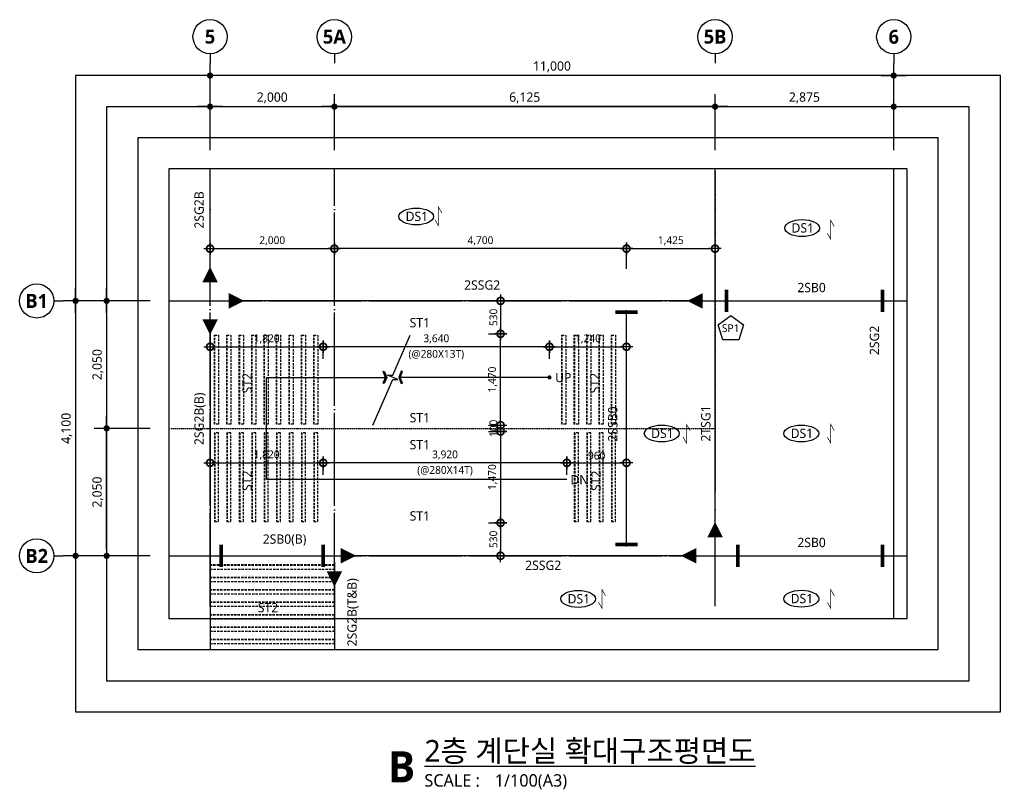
# Model space of a CAD drawing. Header units: millimetres. Extents: x 2325 to 82316, y 1250 to 28650.
# Drawn here: x 20047 to 35827, y 15636 to 28017 of the extents above; entities that cross this region are included whole.
import ezdxf
from ezdxf.enums import TextEntityAlignment as Align

# ---------------------------------------------------------------- set-up
doc = ezdxf.new("R2010")
doc.units = ezdxf.units.MM
doc.header["$LTSCALE"] = 50
doc.header["$PDMODE"] = 3
for name, pattern in [('CEN-GAUN', [32.2, 30, -1, 0.2, -1]), ('DOT-GAUN', [1.25, 0, -1.25]), ('HIDDEN', [0.375, 0.25, -0.125])]:
    doc.linetypes.add(name, pattern=pattern)
doc.layers.get('Defpoints').update_dxf_attribs({"color": 152})
doc.layers.add('02Waste', color=171, linetype='Continuous', plot=False)
doc.layers.add('CEN-ETC', color=1, linetype='DOT-GAUN', plot=False)
for name, color, linetype in [('CEN', 1, 'CEN-GAUN'), ('DIM', 7, 'Continuous'), ('DIM-INT', 7, 'Continuous'), ('DIM1', 7, 'Continuous'), ('S-COL', 2, 'Continuous'), ('S-STG', 4, 'Continuous'), ('S-SYM', 6, 'Continuous'), ('SYM', 6, 'Continuous'), ('SYM-BUB', 3, 'Continuous'), ('TAG', 6, 'Continuous'), ('TEXT', 3, 'Continuous'), ('Z-STL-BEAM', 6, 'Continuous')]:
    doc.layers.add(name, color=color, linetype=linetype)
doc.styles.add('ROMANS', font='malgun.ttf')
doc.styles.add('맑은고딕', font='malgun.ttf')
doc.styles.add('스타일1', font='malgun.ttf')
doc.styles.add('스타일2', font='malgunbd.ttf')
doc.styles.add('휘츠', font='malgun.ttf')
doc.dimstyles.new('CJA-S-50', dxfattribs={"dimscale": 50, "dimtxt": 2.5, "dimasz": 1, "dimexe": 2, "dimexo": 3, "dimgap": 1, "dimtad": 1, "dimdec": 0, "dimzin": 1, "dimdsep": 46, "dimlunit": 6, "dimtxsty": '스타일1', "dimblk": 'GAUN-DOT', "dimcen": -2, "dimdle": 2, "dimclrd": 256, "dimclre": 256, "dimclrt": 3, "dimadec": 0, "dimazin": 0, "dimtfac": 1, "dimtdec": 0, "dimtix": 1, "dimtmove": 2, "dimatfit": 3, "dimldrblk": 'DOTSMALL', "dimfxl": 1, "dimtolj": 1, "dimtzin": 1, "dimarcsym": 0})
doc.dimstyles.new('GAUN-100', dxfattribs={"dimscale": 100, "dimtxt": 1.5, "dimasz": 1, "dimexe": 2, "dimexo": 3, "dimgap": 0.5, "dimtad": 1, "dimdec": 0, "dimzin": 1, "dimdsep": 46, "dimlunit": 6, "dimtxsty": '맑은고딕', "dimblk": 'CJDOT', "dimcen": 0.09, "dimdle": 1, "dimclrd": 256, "dimclre": 256, "dimclrt": 3, "dimadec": 0, "dimazin": 0, "dimtfac": 1, "dimtdec": 0, "dimtix": 1, "dimtmove": 2, "dimatfit": 3, "dimldrblk": 'CJDOT', "dimfxl": 1, "dimtolj": 1, "dimtzin": 1, "dimarcsym": 0})
doc.dimstyles.new('STL-MOM-100', dxfattribs={"dimscale": 100, "dimtxt": 3, "dimasz": 1, "dimexe": 1.25, "dimexo": 0.625, "dimgap": 1.5, "dimtad": 1, "dimtxsty": 'ROMANS', "dimblk": 'DOT_MOM', "dimcen": 0, "dimse1": 1, "dimse2": 1, "dimclrt": 2, "dimadec": 0, "dimazin": 0, "dimtfac": 1, "dimtmove": 2, "dimatfit": 3, "dimfxl": 1.25, "dimarcsym": 0})

# ---------------------------------------------------------------- blocks, each defined once
blk = doc.blocks.new('dwgtitle')
at = {"layer": 'SYM', "color": 3, "style": '스타일1'}
blk.add_text('SCALE :', height=4, dxfattribs=at).set_placement((12.25, -1.4))
for tag, p, height in [('%%UTITLE', (12.25, 6.59), 7), ('1/100', (34.89, -1.4), 4)]:
    blk.add_attdef(tag, p, '', height=height, dxfattribs=at)
at = {"layer": 'SYM', "color": 6, "style": '스타일2'}
blk.add_attdef('A', text='', height=10, dxfattribs=at).set_placement((4.89, 5), align=Align.MIDDLE)
blk = doc.blocks.new('NEW_BUB')
at = {"layer": 'SYM-BUB', "color": 6}
blk.add_line((0, 3), (0, 0), dxfattribs=at)
blk.add_circle((0, 8.5), 5.5, dxfattribs=at)
at = {"layer": 'SYM-BUB', "color": 3, "style": '스타일2'}
blk.add_attdef('X', text='', height=4.5, dxfattribs=at).set_placement((0, 8.5), align=Align.MIDDLE)
blk = doc.blocks.new('CJDOT')
blk.add_line((-2, 0), (2, 0))
at = {"const_width": 0.5}
blk.add_lwpolyline([(-0.25, 0, 1), (0.25, 0, 1)], format="xyb", close=True, dxfattribs=at)
blk = doc.blocks.new('*D96')
at = {"layer": 'Defpoints', "color": 0, "transparency": 16777216}
for p in [(23111, 27117), (23111, 25617), (34111, 25617)]:
    blk.add_point(p, dxfattribs=at)
at = {"layer": 'DIM', "lineweight": -2, "transparency": 16777216}
for p, q in [((23111, 25917), (23111, 27317)), ((34111, 25917), (34111, 27317)), ((34011, 27117), (23211, 27117))]:
    blk.add_line(p, q, dxfattribs=at)
at = {"layer": 'DIM', "lineweight": -2, "transparency": 16777216, "xscale": 100, "yscale": 100, "zscale": 100, "rotation": 180}
blk.add_blockref('CJDOT', (23111, 27117), dxfattribs=at)
at = {"layer": 'DIM', "lineweight": -2, "transparency": 16777216, "xscale": 100, "yscale": 100, "zscale": 100}
blk.add_blockref('CJDOT', (34111, 27117), dxfattribs=at)
at = {"layer": 'DIM', "color": 3, "transparency": 16777216, "insert": (28611, 27257), "char_height": 150, "attachment_point": 5, "style": '맑은고딕'}
blk.add_mtext('\\A1;11,000', dxfattribs=at)
blk = doc.blocks.new('*D97')
at = {"layer": 'Defpoints', "color": 0, "transparency": 16777216}
for p in [(25111, 26617), (23111, 25617), (25111, 25617)]:
    blk.add_point(p, dxfattribs=at)
at = {"layer": 'DIM', "lineweight": -2, "transparency": 16777216}
for p, q in [((23111, 25917), (23111, 26817)), ((25111, 25917), (25111, 26817)), ((23211, 26617), (25011, 26617))]:
    blk.add_line(p, q, dxfattribs=at)
at = {"layer": 'DIM', "lineweight": -2, "transparency": 16777216, "xscale": 100, "yscale": 100, "zscale": 100, "rotation": 180}
blk.add_blockref('CJDOT', (23111, 26617), dxfattribs=at)
at = {"layer": 'DIM', "lineweight": -2, "transparency": 16777216, "xscale": 100, "yscale": 100, "zscale": 100}
blk.add_blockref('CJDOT', (25111, 26617), dxfattribs=at)
at = {"layer": 'DIM', "color": 3, "transparency": 16777216, "insert": (24111, 26757), "char_height": 150, "attachment_point": 5, "style": '맑은고딕'}
blk.add_mtext('\\A1;2,000', dxfattribs=at)
blk = doc.blocks.new('*D98')
at = {"layer": 'Defpoints', "color": 0, "transparency": 16777216}
for p in [(22447, 23493), (20947, 19393), (22447, 19393)]:
    blk.add_point(p, dxfattribs=at)
at = {"layer": 'DIM', "lineweight": -2, "transparency": 16777216}
for p, q in [((22147, 23493), (20747, 23493)), ((20947, 23393), (20947, 19493)), ((22147, 19393), (20747, 19393))]:
    blk.add_line(p, q, dxfattribs=at)
at = {"layer": 'DIM', "lineweight": -2, "transparency": 16777216, "xscale": 100, "yscale": 100, "zscale": 100}
for p, rotation in [((20947, 23493), 90), ((20947, 19393), 270)]:
    blk.add_blockref('CJDOT', p, dxfattribs=dict(at, rotation=rotation))
at = {"layer": 'DIM', "color": 3, "transparency": 16777216, "insert": (20806, 21443), "char_height": 150, "attachment_point": 5, "rotation": 90, "style": '맑은고딕'}
blk.add_mtext('\\A1;4,100', dxfattribs=at)
blk = doc.blocks.new('*D99')
at = {"layer": 'Defpoints', "color": 0, "transparency": 16777216}
for p in [(21447, 21443), (22447, 21443), (22447, 19393)]:
    blk.add_point(p, dxfattribs=at)
at = {"layer": 'DIM', "lineweight": -2, "transparency": 16777216}
for p, q in [((22147, 21443), (21247, 21443)), ((21447, 19493), (21447, 21343)), ((22147, 19393), (21247, 19393))]:
    blk.add_line(p, q, dxfattribs=at)
at = {"layer": 'DIM', "lineweight": -2, "transparency": 16777216, "xscale": 100, "yscale": 100, "zscale": 100}
for p, rotation in [((21447, 21443), 90), ((21447, 19393), 270)]:
    blk.add_blockref('CJDOT', p, dxfattribs=dict(at, rotation=rotation))
at = {"layer": 'DIM', "color": 3, "transparency": 16777216, "insert": (21306, 20418), "char_height": 150, "attachment_point": 5, "rotation": 90, "style": '맑은고딕'}
blk.add_mtext('\\A1;2,050', dxfattribs=at)
blk = doc.blocks.new('*D100')
at = {"layer": 'Defpoints', "color": 0, "transparency": 16777216}
for p in [(25111, 26617), (25111, 25617), (31236, 25617)]:
    blk.add_point(p, dxfattribs=at)
at = {"layer": 'DIM', "lineweight": -2, "transparency": 16777216}
for p, q in [((25111, 25917), (25111, 26817)), ((31236, 25917), (31236, 26817)), ((31136, 26617), (25211, 26617))]:
    blk.add_line(p, q, dxfattribs=at)
at = {"layer": 'DIM', "lineweight": -2, "transparency": 16777216, "xscale": 100, "yscale": 100, "zscale": 100, "rotation": 180}
blk.add_blockref('CJDOT', (25111, 26617), dxfattribs=at)
at = {"layer": 'DIM', "lineweight": -2, "transparency": 16777216, "xscale": 100, "yscale": 100, "zscale": 100}
blk.add_blockref('CJDOT', (31236, 26617), dxfattribs=at)
at = {"layer": 'DIM', "color": 3, "transparency": 16777216, "insert": (28174, 26757), "char_height": 150, "attachment_point": 5, "style": '맑은고딕'}
blk.add_mtext('\\A1;6,125', dxfattribs=at)
blk = doc.blocks.new('*D101')
at = {"layer": 'Defpoints', "color": 0, "transparency": 16777216}
for p in [(34111, 26617), (31236, 25617), (34111, 25617)]:
    blk.add_point(p, dxfattribs=at)
at = {"layer": 'DIM', "lineweight": -2, "transparency": 16777216}
for p, q in [((31236, 25917), (31236, 26817)), ((34111, 25917), (34111, 26817)), ((31336, 26617), (34011, 26617))]:
    blk.add_line(p, q, dxfattribs=at)
at = {"layer": 'DIM', "lineweight": -2, "transparency": 16777216, "xscale": 100, "yscale": 100, "zscale": 100, "rotation": 180}
blk.add_blockref('CJDOT', (31236, 26617), dxfattribs=at)
at = {"layer": 'DIM', "lineweight": -2, "transparency": 16777216, "xscale": 100, "yscale": 100, "zscale": 100}
blk.add_blockref('CJDOT', (34111, 26617), dxfattribs=at)
at = {"layer": 'DIM', "color": 3, "transparency": 16777216, "insert": (32674, 26757), "char_height": 150, "attachment_point": 5, "style": '맑은고딕'}
blk.add_mtext('\\A1;2,875', dxfattribs=at)
blk = doc.blocks.new('*D102')
at = {"layer": 'Defpoints', "color": 0, "transparency": 16777216}
for p in [(22447, 23493), (21447, 21443), (22447, 21443)]:
    blk.add_point(p, dxfattribs=at)
at = {"layer": 'DIM', "lineweight": -2, "transparency": 16777216}
for p, q in [((22147, 23493), (21247, 23493)), ((21447, 23393), (21447, 21543)), ((22147, 21443), (21247, 21443))]:
    blk.add_line(p, q, dxfattribs=at)
at = {"layer": 'DIM', "lineweight": -2, "transparency": 16777216, "xscale": 100, "yscale": 100, "zscale": 100}
for p, rotation in [((21447, 23493), 90), ((21447, 21443), 270)]:
    blk.add_blockref('CJDOT', p, dxfattribs=dict(at, rotation=rotation))
at = {"layer": 'DIM', "color": 3, "transparency": 16777216, "insert": (21306, 22468), "char_height": 150, "attachment_point": 5, "rotation": 90, "style": '맑은고딕'}
blk.add_mtext('\\A1;2,050', dxfattribs=at)
blk = doc.blocks.new('GAUN-DOT')
at = {"linetype": 'ByBlock'}
for p, q in [((2, 0), (-2, 0)), ((0, -2), (0, 2))]:
    blk.add_line(p, q, dxfattribs=at)
at = {"const_width": 2.25}
blk.add_lwpolyline([(0, 0.28125, 1), (0, -0.28125, 1)], format="xyb", close=True, dxfattribs=at)
blk = doc.blocks.new('*D103')
at = {"layer": 'Defpoints', "color": 0, "transparency": 16777216}
for p in [(25111, 24333), (25111, 23858), (29811, 23858)]:
    blk.add_point(p, dxfattribs=at)
at = {"layer": 'DIM-INT', "lineweight": -2, "transparency": 16777216}
for p, q in [((25111, 24008), (25111, 24433)), ((29761, 24333), (25161, 24333)), ((29811, 24008), (29811, 24433))]:
    blk.add_line(p, q, dxfattribs=at)
at = {"layer": 'DIM-INT', "lineweight": -2, "transparency": 16777216, "xscale": 50, "yscale": 50, "zscale": 50, "rotation": 180}
blk.add_blockref('GAUN-DOT', (25111, 24333), dxfattribs=at)
at = {"layer": 'DIM-INT', "lineweight": -2, "transparency": 16777216, "xscale": 50, "yscale": 50, "zscale": 50}
blk.add_blockref('GAUN-DOT', (29811, 24333), dxfattribs=at)
at = {"layer": 'DIM-INT', "color": 3, "transparency": 16777216, "insert": (27461, 24458), "char_height": 125, "attachment_point": 5, "style": '스타일1'}
blk.add_mtext('\\A1;4,700', dxfattribs=at)
blk = doc.blocks.new('_DotSmall')
at = {"color": 0, "linetype": 'ByBlock', "const_width": 0.5}
blk.add_lwpolyline([(-0.0625, 0, 1), (0.0625, 0, 1)], format="xyb", close=True, dxfattribs=at)
blk = doc.blocks.new('*D104')
at = {"layer": 'Defpoints', "color": 0, "transparency": 16777216}
for p in [(25111, 24333), (23111, 23858), (25111, 23858)]:
    blk.add_point(p, dxfattribs=at)
at = {"layer": 'DIM-INT', "lineweight": -2, "transparency": 16777216}
for p, q in [((23111, 24008), (23111, 24433)), ((23161, 24333), (25061, 24333)), ((25111, 24008), (25111, 24433))]:
    blk.add_line(p, q, dxfattribs=at)
at = {"layer": 'DIM-INT', "lineweight": -2, "transparency": 16777216, "xscale": 50, "yscale": 50, "zscale": 50, "rotation": 180}
blk.add_blockref('GAUN-DOT', (23111, 24333), dxfattribs=at)
at = {"layer": 'DIM-INT', "lineweight": -2, "transparency": 16777216, "xscale": 50, "yscale": 50, "zscale": 50}
blk.add_blockref('GAUN-DOT', (25111, 24333), dxfattribs=at)
at = {"layer": 'DIM-INT', "color": 3, "transparency": 16777216, "insert": (24111, 24458), "char_height": 125, "attachment_point": 5, "style": '스타일1'}
blk.add_mtext('\\A1;2,000', dxfattribs=at)
blk = doc.blocks.new('*D105')
at = {"layer": 'Defpoints', "color": 0, "transparency": 16777216}
for p in [(31236, 24333), (29811, 23858), (31236, 23858)]:
    blk.add_point(p, dxfattribs=at)
at = {"layer": 'DIM-INT', "lineweight": -2, "transparency": 16777216}
for p, q in [((29811, 24008), (29811, 24433)), ((29861, 24333), (31186, 24333)), ((31236, 24008), (31236, 24433))]:
    blk.add_line(p, q, dxfattribs=at)
at = {"layer": 'DIM-INT', "lineweight": -2, "transparency": 16777216, "xscale": 50, "yscale": 50, "zscale": 50, "rotation": 180}
blk.add_blockref('GAUN-DOT', (29811, 24333), dxfattribs=at)
at = {"layer": 'DIM-INT', "lineweight": -2, "transparency": 16777216, "xscale": 50, "yscale": 50, "zscale": 50}
blk.add_blockref('GAUN-DOT', (31236, 24333), dxfattribs=at)
at = {"layer": 'DIM-INT', "color": 3, "transparency": 16777216, "insert": (30524, 24458), "char_height": 125, "attachment_point": 5, "style": '스타일1'}
blk.add_mtext('\\A1;1,425', dxfattribs=at)
blk = doc.blocks.new('DOT_MOM')
at = {"color": 0}
blk.add_lwpolyline([(-3.5, 0, 0, 2.5, 0), (-1, 0, 2.5, 2.5, 0)], format="xyseb", dxfattribs=at)
blk = doc.blocks.new('*D106')
at = {"layer": 'Defpoints', "color": 0, "transparency": 16777216}
for p in [(23311, 23493), (23311, 23493), (31138, 23493)]:
    blk.add_point(p, dxfattribs=at)
at = {"layer": 'S-STG', "color": 0, "lineweight": -2, "transparency": 16777216}
blk.add_line((31038, 23493), (23411, 23493), dxfattribs=at)
at = {"layer": 'S-STG', "color": 0, "lineweight": -2, "transparency": 16777216, "xscale": 100, "yscale": 100, "zscale": 100, "rotation": 180}
blk.add_blockref('DOT_MOM', (23311, 23493), dxfattribs=at)
at = {"layer": 'S-STG', "color": 0, "lineweight": -2, "transparency": 16777216, "xscale": 100, "yscale": 100, "zscale": 100}
blk.add_blockref('DOT_MOM', (31138, 23493), dxfattribs=at)
blk = doc.blocks.new('*D107')
at = {"layer": 'Defpoints', "color": 0, "transparency": 16777216}
for p in [(25111, 19393), (25111, 19393), (31036, 19393)]:
    blk.add_point(p, dxfattribs=at)
at = {"layer": 'S-STG', "color": 0, "lineweight": -2, "transparency": 16777216}
blk.add_line((30936, 19393), (25211, 19393), dxfattribs=at)
at = {"layer": 'S-STG', "color": 0, "lineweight": -2, "transparency": 16777216, "xscale": 100, "yscale": 100, "zscale": 100, "rotation": 180}
blk.add_blockref('DOT_MOM', (25111, 19393), dxfattribs=at)
at = {"layer": 'S-STG', "color": 0, "lineweight": -2, "transparency": 16777216, "xscale": 100, "yscale": 100, "zscale": 100}
blk.add_blockref('DOT_MOM', (31036, 19393), dxfattribs=at)
blk = doc.blocks.new('DOT_PIN')
at = {"color": 0, "const_width": 0.4}
blk.add_lwpolyline([(-1.2, 1.2), (-1.2, -1.2)], dxfattribs=at)
blk = doc.blocks.new('*D108')
at = {"layer": 'Defpoints', "color": 0, "ltscale": 0.4, "transparency": 16777216}
for p in [(29811, 23493), (29811, 23493), (29811, 19393)]:
    blk.add_point(p, dxfattribs=at)
at = {"layer": 'Z-STL-BEAM', "lineweight": -2, "ltscale": 0.4, "transparency": 16777216}
blk.add_line((29811, 19543), (29811, 23343), dxfattribs=at)
at = {"layer": 'Z-STL-BEAM', "lineweight": -2, "ltscale": 0.4, "transparency": 16777216, "xscale": 150, "yscale": 150, "zscale": 150}
for p, rotation in [((29811, 23493), 90), ((29811, 19393), 270)]:
    blk.add_blockref('DOT_PIN', p, dxfattribs=dict(at, rotation=rotation))
at = {"layer": 'Z-STL-BEAM', "color": 2, "ltscale": 0.4, "transparency": 16777216, "insert": (30207, 21902), "char_height": 625, "attachment_point": 5, "rotation": 90, "style": '휘츠'}
blk.add_mtext('{\\H0.7x; }', dxfattribs=at)
blk = doc.blocks.new('*D109')
at = {"layer": 'Defpoints', "color": 0, "ltscale": 0.4, "transparency": 16777216}
for p in [(23111, 19393), (25111, 19393), (25111, 19393)]:
    blk.add_point(p, dxfattribs=at)
at = {"layer": 'Z-STL-BEAM', "lineweight": -2, "ltscale": 0.4, "transparency": 16777216}
blk.add_line((23261, 19393), (24961, 19393), dxfattribs=at)
at = {"layer": 'Z-STL-BEAM', "lineweight": -2, "ltscale": 0.4, "transparency": 16777216, "xscale": 150, "yscale": 150, "zscale": 150, "rotation": 180}
blk.add_blockref('DOT_PIN', (23111, 19393), dxfattribs=at)
at = {"layer": 'Z-STL-BEAM', "lineweight": -2, "ltscale": 0.4, "transparency": 16777216, "xscale": 150, "yscale": 150, "zscale": 150}
blk.add_blockref('DOT_PIN', (25111, 19393), dxfattribs=at)
at = {"layer": 'Z-STL-BEAM', "color": 2, "ltscale": 0.4, "transparency": 16777216, "insert": (23521, 18996), "char_height": 625, "attachment_point": 5, "style": '휘츠'}
blk.add_mtext('{\\H0.7x; }', dxfattribs=at)
blk = doc.blocks.new('*D110')
at = {"layer": 'Defpoints', "color": 0, "ltscale": 0.4, "transparency": 16777216}
for p in [(31242, 23493), (34111, 23493), (34111, 23493)]:
    blk.add_point(p, dxfattribs=at)
at = {"layer": 'Z-STL-BEAM', "lineweight": -2, "ltscale": 0.4, "transparency": 16777216}
blk.add_line((31392, 23493), (33961, 23493), dxfattribs=at)
at = {"layer": 'Z-STL-BEAM', "lineweight": -2, "ltscale": 0.4, "transparency": 16777216, "xscale": 150, "yscale": 150, "zscale": 150, "rotation": 180}
blk.add_blockref('DOT_PIN', (31242, 23493), dxfattribs=at)
at = {"layer": 'Z-STL-BEAM', "lineweight": -2, "ltscale": 0.4, "transparency": 16777216, "xscale": 150, "yscale": 150, "zscale": 150}
blk.add_blockref('DOT_PIN', (34111, 23493), dxfattribs=at)
at = {"layer": 'Z-STL-BEAM', "color": 2, "ltscale": 0.4, "transparency": 16777216, "insert": (31652, 23096), "char_height": 625, "attachment_point": 5, "style": '휘츠'}
blk.add_mtext('{\\H0.7x; }', dxfattribs=at)
blk = doc.blocks.new('*D111')
at = {"layer": 'Defpoints', "color": 0, "ltscale": 0.4, "transparency": 16777216}
for p in [(31422, 19393), (34111, 19393), (34111, 19393)]:
    blk.add_point(p, dxfattribs=at)
at = {"layer": 'Z-STL-BEAM', "lineweight": -2, "ltscale": 0.4, "transparency": 16777216}
blk.add_line((31572, 19393), (33961, 19393), dxfattribs=at)
at = {"layer": 'Z-STL-BEAM', "lineweight": -2, "ltscale": 0.4, "transparency": 16777216, "xscale": 150, "yscale": 150, "zscale": 150, "rotation": 180}
blk.add_blockref('DOT_PIN', (31422, 19393), dxfattribs=at)
at = {"layer": 'Z-STL-BEAM', "lineweight": -2, "ltscale": 0.4, "transparency": 16777216, "xscale": 150, "yscale": 150, "zscale": 150}
blk.add_blockref('DOT_PIN', (34111, 19393), dxfattribs=at)
at = {"layer": 'Z-STL-BEAM', "color": 2, "ltscale": 0.4, "transparency": 16777216, "insert": (31652, 18996), "char_height": 625, "attachment_point": 5, "style": '휘츠'}
blk.add_mtext('{\\H0.7x; }', dxfattribs=at)
blk = doc.blocks.new('*D113')
at = {"layer": 'Defpoints', "color": 0, "transparency": 16777216}
for p in [(24931, 22755), (23111, 22413), (24931, 22413)]:
    blk.add_point(p, dxfattribs=at)
at = {"layer": 'DIM-INT', "lineweight": -2, "transparency": 16777216}
for p, q in [((23111, 22563), (23111, 22855)), ((23161, 22755), (24881, 22755)), ((24931, 22563), (24931, 22855))]:
    blk.add_line(p, q, dxfattribs=at)
at = {"layer": 'DIM-INT', "lineweight": -2, "transparency": 16777216, "xscale": 50, "yscale": 50, "zscale": 50, "rotation": 180}
blk.add_blockref('GAUN-DOT', (23111, 22755), dxfattribs=at)
at = {"layer": 'DIM-INT', "lineweight": -2, "transparency": 16777216, "xscale": 50, "yscale": 50, "zscale": 50}
blk.add_blockref('GAUN-DOT', (24931, 22755), dxfattribs=at)
at = {"layer": 'DIM-INT', "color": 3, "transparency": 16777216, "insert": (24021, 22880), "char_height": 125, "attachment_point": 5, "style": '스타일1'}
blk.add_mtext('\\A1;1,820', dxfattribs=at)
blk = doc.blocks.new('*D114')
at = {"layer": 'Defpoints', "color": 0, "transparency": 16777216}
for p in [(24931, 22755), (24931, 22413), (28571, 22413)]:
    blk.add_point(p, dxfattribs=at)
at = {"layer": 'DIM-INT', "lineweight": -2, "transparency": 16777216}
for p, q in [((24931, 22563), (24931, 22855)), ((28521, 22755), (24981, 22755)), ((28571, 22563), (28571, 22855))]:
    blk.add_line(p, q, dxfattribs=at)
at = {"layer": 'DIM-INT', "lineweight": -2, "transparency": 16777216, "xscale": 50, "yscale": 50, "zscale": 50, "rotation": 180}
blk.add_blockref('GAUN-DOT', (24931, 22755), dxfattribs=at)
at = {"layer": 'DIM-INT', "lineweight": -2, "transparency": 16777216, "xscale": 50, "yscale": 50, "zscale": 50}
blk.add_blockref('GAUN-DOT', (28571, 22755), dxfattribs=at)
at = {"layer": 'DIM-INT', "color": 3, "transparency": 16777216, "char_height": 125, "attachment_point": 5, "style": '스타일1'}
for s, insert in [('\\A1;3,640', (26751, 22880)), ('\\A1;(@280X13T)', (26751, 22627))]:
    blk.add_mtext(s, dxfattribs=dict(at, insert=insert))
blk = doc.blocks.new('*D115')
at = {"layer": 'Defpoints', "color": 0, "transparency": 16777216}
for p in [(29811, 22755), (28571, 22413), (29811, 22413)]:
    blk.add_point(p, dxfattribs=at)
at = {"layer": 'DIM-INT', "lineweight": -2, "transparency": 16777216}
for p, q in [((28571, 22563), (28571, 22855)), ((28621, 22755), (29761, 22755)), ((29811, 22563), (29811, 22855))]:
    blk.add_line(p, q, dxfattribs=at)
at = {"layer": 'DIM-INT', "lineweight": -2, "transparency": 16777216, "xscale": 50, "yscale": 50, "zscale": 50, "rotation": 180}
blk.add_blockref('GAUN-DOT', (28571, 22755), dxfattribs=at)
at = {"layer": 'DIM-INT', "lineweight": -2, "transparency": 16777216, "xscale": 50, "yscale": 50, "zscale": 50}
blk.add_blockref('GAUN-DOT', (29811, 22755), dxfattribs=at)
at = {"layer": 'DIM-INT', "color": 3, "transparency": 16777216, "insert": (29191, 22880), "char_height": 125, "attachment_point": 5, "style": '스타일1'}
blk.add_mtext('\\A1;1,240', dxfattribs=at)
blk = doc.blocks.new('*D116')
at = {"layer": 'Defpoints', "color": 0, "transparency": 16777216}
for p in [(24931, 20888), (23111, 20547), (24931, 20547)]:
    blk.add_point(p, dxfattribs=at)
at = {"layer": 'DIM-INT', "lineweight": -2, "transparency": 16777216}
for p, q in [((23111, 20697), (23111, 20988)), ((24931, 20697), (24931, 20988)), ((23161, 20888), (24881, 20888))]:
    blk.add_line(p, q, dxfattribs=at)
at = {"layer": 'DIM-INT', "lineweight": -2, "transparency": 16777216, "xscale": 50, "yscale": 50, "zscale": 50, "rotation": 180}
blk.add_blockref('GAUN-DOT', (23111, 20888), dxfattribs=at)
at = {"layer": 'DIM-INT', "lineweight": -2, "transparency": 16777216, "xscale": 50, "yscale": 50, "zscale": 50}
blk.add_blockref('GAUN-DOT', (24931, 20888), dxfattribs=at)
at = {"layer": 'DIM-INT', "color": 3, "transparency": 16777216, "insert": (24021, 21014), "char_height": 125, "attachment_point": 5, "style": '스타일1'}
blk.add_mtext('\\A1;1,820', dxfattribs=at)
blk = doc.blocks.new('*D117')
at = {"layer": 'Defpoints', "color": 0, "transparency": 16777216}
for p in [(24931, 20888), (24931, 20547), (28851, 20547)]:
    blk.add_point(p, dxfattribs=at)
at = {"layer": 'DIM-INT', "lineweight": -2, "transparency": 16777216}
for p, q in [((24931, 20697), (24931, 20988)), ((28851, 20697), (28851, 20988)), ((28801, 20888), (24981, 20888))]:
    blk.add_line(p, q, dxfattribs=at)
at = {"layer": 'DIM-INT', "lineweight": -2, "transparency": 16777216, "xscale": 50, "yscale": 50, "zscale": 50, "rotation": 180}
blk.add_blockref('GAUN-DOT', (24931, 20888), dxfattribs=at)
at = {"layer": 'DIM-INT', "lineweight": -2, "transparency": 16777216, "xscale": 50, "yscale": 50, "zscale": 50}
blk.add_blockref('GAUN-DOT', (28851, 20888), dxfattribs=at)
at = {"layer": 'DIM-INT', "color": 3, "transparency": 16777216, "char_height": 125, "attachment_point": 5, "style": '스타일1'}
for s, insert in [('\\A1;3,920', (26891, 21013)), ('\\A1;(@280X14T)', (26891, 20760))]:
    blk.add_mtext(s, dxfattribs=dict(at, insert=insert))
blk = doc.blocks.new('*D118')
at = {"layer": 'Defpoints', "color": 0, "transparency": 16777216}
for p in [(29811, 20888), (28851, 20547), (29811, 20547)]:
    blk.add_point(p, dxfattribs=at)
at = {"layer": 'DIM-INT', "lineweight": -2, "transparency": 16777216}
for p, q in [((28851, 20697), (28851, 20988)), ((29811, 20697), (29811, 20988)), ((28901, 20888), (29761, 20888))]:
    blk.add_line(p, q, dxfattribs=at)
at = {"layer": 'DIM-INT', "lineweight": -2, "transparency": 16777216, "xscale": 50, "yscale": 50, "zscale": 50, "rotation": 180}
blk.add_blockref('GAUN-DOT', (28851, 20888), dxfattribs=at)
at = {"layer": 'DIM-INT', "lineweight": -2, "transparency": 16777216, "xscale": 50, "yscale": 50, "zscale": 50}
blk.add_blockref('GAUN-DOT', (29811, 20888), dxfattribs=at)
at = {"layer": 'DIM-INT', "color": 3, "transparency": 16777216, "insert": (29331, 21003), "char_height": 125, "attachment_point": 5, "style": '스타일1'}
blk.add_mtext('\\A1;960', dxfattribs=at)
blk = doc.blocks.new('*D119')
at = {"layer": 'Defpoints', "color": 0, "transparency": 16777216}
for p in [(27443, 21393), (27443, 19923), (27785, 19923)]:
    blk.add_point(p, dxfattribs=at)
at = {"layer": 'DIM-INT', "lineweight": -2, "transparency": 16777216}
for p, q in [((27593, 21393), (27885, 21393)), ((27785, 21343), (27785, 19973)), ((27593, 19923), (27885, 19923))]:
    blk.add_line(p, q, dxfattribs=at)
at = {"layer": 'DIM-INT', "lineweight": -2, "transparency": 16777216, "xscale": 50, "yscale": 50, "zscale": 50}
for p, rotation in [((27785, 21393), 90), ((27785, 19923), 270)]:
    blk.add_blockref('GAUN-DOT', p, dxfattribs=dict(at, rotation=rotation))
at = {"layer": 'DIM-INT', "color": 3, "transparency": 16777216, "insert": (27659, 20658), "char_height": 125, "attachment_point": 5, "rotation": 90, "style": '스타일1'}
blk.add_mtext('\\A1;1,470', dxfattribs=at)
blk = doc.blocks.new('*D120')
at = {"layer": 'Defpoints', "color": 0, "transparency": 16777216}
for p in [(27443, 21493), (27785, 21493), (27443, 21393)]:
    blk.add_point(p, dxfattribs=at)
at = {"layer": 'DIM-INT', "lineweight": -2, "transparency": 16777216}
for p, q in [((27593, 21493), (27885, 21493)), ((27785, 21543), (27785, 21593)), ((27785, 21393), (27785, 21493)), ((27593, 21393), (27885, 21393)), ((27785, 21343), (27785, 21293))]:
    blk.add_line(p, q, dxfattribs=at)
at = {"layer": 'DIM-INT', "lineweight": -2, "transparency": 16777216, "xscale": 50, "yscale": 50, "zscale": 50}
for p, rotation in [((27785, 21493), 270), ((27785, 21393), 90)]:
    blk.add_blockref('GAUN-DOT', p, dxfattribs=dict(at, rotation=rotation))
at = {"layer": 'DIM-INT', "color": 3, "transparency": 16777216, "insert": (27670, 21443), "char_height": 125, "attachment_point": 5, "rotation": 90, "style": '스타일1'}
blk.add_mtext('\\A1;100', dxfattribs=at)
blk = doc.blocks.new('*D121')
at = {"layer": 'Defpoints', "color": 0, "transparency": 16777216}
for p in [(27443, 22963), (27785, 22963), (27443, 21493)]:
    blk.add_point(p, dxfattribs=at)
at = {"layer": 'DIM-INT', "lineweight": -2, "transparency": 16777216}
for p, q in [((27593, 22963), (27885, 22963)), ((27785, 21543), (27785, 22913)), ((27593, 21493), (27885, 21493))]:
    blk.add_line(p, q, dxfattribs=at)
at = {"layer": 'DIM-INT', "lineweight": -2, "transparency": 16777216, "xscale": 50, "yscale": 50, "zscale": 50}
for p, rotation in [((27785, 22963), 90), ((27785, 21493), 270)]:
    blk.add_blockref('GAUN-DOT', p, dxfattribs=dict(at, rotation=rotation))
at = {"layer": 'DIM-INT', "color": 3, "transparency": 16777216, "insert": (27659, 22228), "char_height": 125, "attachment_point": 5, "rotation": 90, "style": '스타일1'}
blk.add_mtext('\\A1;1,470', dxfattribs=at)
blk = doc.blocks.new('*D122')
at = {"layer": 'Defpoints', "color": 0, "transparency": 16777216}
for p in [(27443, 23493), (27443, 22963), (27785, 22963)]:
    blk.add_point(p, dxfattribs=at)
at = {"layer": 'DIM-INT', "lineweight": -2, "transparency": 16777216}
for p, q in [((27593, 23493), (27885, 23493)), ((27785, 23443), (27785, 23013)), ((27593, 22963), (27885, 22963))]:
    blk.add_line(p, q, dxfattribs=at)
at = {"layer": 'DIM-INT', "lineweight": -2, "transparency": 16777216, "xscale": 50, "yscale": 50, "zscale": 50}
for p, rotation in [((27785, 23493), 90), ((27785, 22963), 270)]:
    blk.add_blockref('GAUN-DOT', p, dxfattribs=dict(at, rotation=rotation))
at = {"layer": 'DIM-INT', "color": 3, "transparency": 16777216, "insert": (27670, 23228), "char_height": 125, "attachment_point": 5, "rotation": 90, "style": '스타일1'}
blk.add_mtext('\\A1;530', dxfattribs=at)
blk = doc.blocks.new('*D123')
at = {"layer": 'Defpoints', "color": 0, "transparency": 16777216}
for p in [(27443, 19923), (27443, 19393), (27785, 19393)]:
    blk.add_point(p, dxfattribs=at)
at = {"layer": 'DIM-INT', "lineweight": -2, "transparency": 16777216}
for p, q in [((27593, 19923), (27885, 19923)), ((27785, 19873), (27785, 19443)), ((27593, 19393), (27885, 19393))]:
    blk.add_line(p, q, dxfattribs=at)
at = {"layer": 'DIM-INT', "lineweight": -2, "transparency": 16777216, "xscale": 50, "yscale": 50, "zscale": 50}
for p, rotation in [((27785, 19923), 90), ((27785, 19393), 270)]:
    blk.add_blockref('GAUN-DOT', p, dxfattribs=dict(at, rotation=rotation))
at = {"layer": 'DIM-INT', "color": 3, "transparency": 16777216, "insert": (27670, 19658), "char_height": 125, "attachment_point": 5, "rotation": 90, "style": '스타일1'}
blk.add_mtext('\\A1;530', dxfattribs=at)
blk = doc.blocks.new('arrowx')
at = {"layer": 'SYM', "color": 6}
blk.add_lwpolyline([(-0.2, -0.5), (-0.293, -0.463), (-0.108, 0), (-0.293, 0.463), (-0.2, 0.5), (0, 0)], close=True, dxfattribs=at)
for points in [[(-0.2, 0.5), (-0.293, 0.463), (0, 0), (-0.108, 0)], [(0, 0), (-0.108, 0), (-0.2, -0.5), (-0.293, -0.463)]]:
    blk.add_solid(points, dxfattribs=at)

msp = doc.modelspace()

# ---------------------------------------------------------------- linework, layer by layer
at = {"layer": '02Waste'}
for points in [[(20946.536, 16884.134), (35826.673, 16884.134), (35826.673, 27116.543), (20946.536, 27116.543)], [(21446.536, 17384.134), (35326.673, 17384.134), (35326.673, 26616.543), (21446.536, 26616.543)], [(21946.536, 17884.134), (34826.673, 17884.134), (34826.673, 26116.543), (21946.536, 26116.543)], [(22446.536, 18384.134), (34326.673, 18384.134), (34326.673, 25616.543), (22446.536, 25616.543)]]:
    msp.add_lwpolyline(points, close=True, dxfattribs=at)
at = {"layer": 'CEN'}
for p, q in [((23111.103, 18584.134), (23111.104, 25616.543)), ((25111.104, 18584.134), (25111.105, 25616.543)), ((31236.104, 18584.134), (31236.105, 25616.543)), ((22446.536, 23492.505), (34326.673, 23492.505)), ((22446.536, 19392.505), (34326.673, 19392.505))]:
    msp.add_line(p, q, dxfattribs=at)
at = {"layer": 'CEN-ETC', "ltscale": 0.5}
msp.add_line((31239.215, 21442.505), (22446.536, 21442.505), dxfattribs=at)
msp.add_lwpolyline([(31236.104, 20425.561), (31236.104, 25616.543)], dxfattribs=at)
at = {"layer": 'DIM1', "color": 251, "linetype": 'HIDDEN', "ltscale": 3}
for p, q in [((23187.104, 21512.505), (23187.104, 22942.505)), ((23387.104, 21512.505), (23387.104, 22942.505)), ((23587.104, 21512.505), (23587.104, 22942.505)), ((23787.104, 21512.505), (23787.104, 22942.505)), ((23987.104, 21512.505), (23987.104, 22942.505)), ((24187.104, 21512.505), (24187.104, 22942.505)), ((24387.104, 21512.505), (24387.104, 22942.505)), ((24587.104, 21512.505), (24587.104, 22942.505)), ((24787.104, 21512.505), (24787.104, 22942.505)), ((28777.104, 21512.505), (28777.104, 22942.505)), ((28977.104, 21512.505), (28977.104, 22942.505)), ((29177.104, 21512.505), (29177.104, 22942.505)), ((29377.104, 21512.505), (29377.104, 22942.505)), ((29577.104, 21512.505), (29577.104, 22942.505)), ((23187.104, 21372.505), (23187.104, 19942.505)), ((23387.104, 21372.505), (23387.104, 19942.505)), ((23587.104, 21372.505), (23587.104, 19942.505)), ((23787.104, 21372.505), (23787.104, 19942.505)), ((23987.104, 21372.505), (23987.104, 19942.505)), ((24187.104, 21372.505), (24187.104, 19942.505)), ((24387.104, 21372.505), (24387.104, 19942.505)), ((24587.104, 21372.505), (24587.104, 19942.505)), ((24787.104, 21372.505), (24787.104, 19942.505)), ((28977.104, 21372.505), (28977.104, 19942.505)), ((29177.104, 21372.505), (29177.104, 19942.505)), ((29377.104, 21372.505), (29377.104, 19942.505)), ((29577.104, 21372.505), (29577.104, 19942.505)), ((25111.104, 19239.505), (23111.104, 19239.505)), ((25111.104, 19039.505), (23111.104, 19039.505)), ((25111.104, 18839.505), (23111.104, 18839.505)), ((25111.104, 18639.505), (23111.104, 18639.505)), ((25111.104, 18439.505), (23111.104, 18439.505)), ((25111.104, 18239.505), (23111.104, 18239.505)), ((25111.104, 18039.505), (23111.104, 18039.505))]:
    msp.add_line(p, q, dxfattribs=at)
for points in [[(23181.104, 21512.505), (23181.104, 22942.505), (23246.104, 22942.505), (23246.104, 21512.505)], [(23381.104, 21512.505), (23381.104, 22942.505), (23446.104, 22942.505), (23446.104, 21512.505)], [(23581.104, 21512.505), (23581.104, 22942.505), (23646.104, 22942.505), (23646.104, 21512.505)], [(23781.104, 21512.505), (23781.104, 22942.505), (23846.104, 22942.505), (23846.104, 21512.505)], [(23981.104, 21512.505), (23981.104, 22942.505), (24046.104, 22942.505), (24046.104, 21512.505)], [(24181.104, 21512.505), (24181.104, 22942.505), (24246.104, 22942.505), (24246.104, 21512.505)], [(24381.104, 21512.505), (24381.104, 22942.505), (24446.104, 22942.505), (24446.104, 21512.505)], [(24581.104, 21512.505), (24581.104, 22942.505), (24646.104, 22942.505), (24646.104, 21512.505)], [(24781.104, 21512.505), (24781.104, 22942.505), (24846.104, 22942.505), (24846.104, 21512.505)], [(28771.104, 21512.505), (28771.104, 22942.505), (28836.104, 22942.505), (28836.104, 21512.505)], [(28971.104, 21512.505), (28971.104, 22942.505), (29036.104, 22942.505), (29036.104, 21512.505)], [(29171.104, 21512.505), (29171.104, 22942.505), (29236.104, 22942.505), (29236.104, 21512.505)], [(29371.104, 21512.505), (29371.104, 22942.505), (29436.104, 22942.505), (29436.104, 21512.505)], [(29571.104, 21512.505), (29571.104, 22942.505), (29636.104, 22942.505), (29636.104, 21512.505)], [(23181.104, 21372.505), (23181.104, 19942.505), (23246.104, 19942.505), (23246.104, 21372.505)], [(23381.104, 21372.505), (23381.104, 19942.505), (23446.104, 19942.505), (23446.104, 21372.505)], [(23581.104, 21372.505), (23581.104, 19942.505), (23646.104, 19942.505), (23646.104, 21372.505)], [(23781.104, 21372.505), (23781.104, 19942.505), (23846.104, 19942.505), (23846.104, 21372.505)], [(23981.104, 21372.505), (23981.104, 19942.505), (24046.104, 19942.505), (24046.104, 21372.505)], [(24181.104, 21372.505), (24181.104, 19942.505), (24246.104, 19942.505), (24246.104, 21372.505)], [(24381.104, 21372.505), (24381.104, 19942.505), (24446.104, 19942.505), (24446.104, 21372.505)], [(24581.104, 21372.505), (24581.104, 19942.505), (24646.104, 19942.505), (24646.104, 21372.505)], [(24781.104, 21372.505), (24781.104, 19942.505), (24846.104, 19942.505), (24846.104, 21372.505)], [(28971.104, 21372.505), (28971.104, 19942.505), (29036.104, 19942.505), (29036.104, 21372.505)], [(29171.104, 21372.505), (29171.104, 19942.505), (29236.104, 19942.505), (29236.104, 21372.505)], [(29371.104, 21372.505), (29371.104, 19942.505), (29436.104, 19942.505), (29436.104, 21372.505)], [(29571.104, 21372.505), (29571.104, 19942.505), (29636.104, 19942.505), (29636.104, 21372.505)], [(25111.104, 19245.505), (23111.104, 19245.505), (23111.104, 19180.505), (25111.104, 19180.505)], [(25111.104, 19045.505), (23111.104, 19045.505), (23111.104, 18980.505), (25111.104, 18980.505)], [(25111.104, 18845.505), (23111.104, 18845.505), (23111.104, 18780.505), (25111.104, 18780.505)], [(25111.104, 18645.505), (23111.104, 18645.505), (23111.104, 18580.505), (25111.104, 18580.505)], [(25111.104, 18445.505), (23111.104, 18445.505), (23111.104, 18380.505), (25111.104, 18380.505)], [(25111.104, 18245.505), (23111.104, 18245.505), (23111.104, 18180.505), (25111.104, 18180.505)], [(25111.104, 18045.505), (23111.104, 18045.505), (23111.104, 17980.505), (25111.104, 17980.505)]]:
    msp.add_lwpolyline(points, close=True, dxfattribs=at)
at = {"layer": 'S-STG'}
for p, q in [((23111.104, 23789.505), (23111.104, 25616.543)), ((31236.104, 19689.505), (31236.104, 25616.543)), ((34111.104, 18384.134), (34111.104, 25616.543)), ((23111.104, 23195.505), (23111.104, 17884.134)), ((25111.104, 19295.505), (25111.104, 17884.134))]:
    msp.add_line(p, q, dxfattribs=at)
at = {"layer": 'S-SYM', "color": 7, "const_width": 11.25}
for points in [[(26841.052, 24904.356), (26784.802, 25001.784), (26784.802, 24701.784), (26728.552, 24799.212)], [(33154.397, 24687.755), (33098.147, 24785.183), (33098.147, 24485.183), (33041.897, 24582.611)], [(30834.123, 21406.868), (30777.873, 21504.296), (30777.873, 21204.296), (30721.623, 21301.724)], [(33154.397, 21406.868), (33098.147, 21504.296), (33098.147, 21204.296), (33041.897, 21301.724)], [(29473.038, 18751.444), (29416.788, 18848.872), (29416.788, 18548.872), (29360.538, 18646.3)], [(33154.397, 18749.478), (33098.147, 18846.906), (33098.147, 18546.906), (33041.897, 18644.334)]]:
    msp.add_lwpolyline(points, dxfattribs=at)
at = {"layer": 'SYM'}
msp.add_line((28571.104, 22262.505), (26147.354, 22262.505), dxfattribs=at)
for points in [[(25731.942, 21492.505), (26051.104, 22225.988), (26134.489, 22225.988), (25967.718, 22299.022), (26051.104, 22299.022), (26331.104, 22942.505)], [(28851.104, 20622.505), (24021.104, 20622.505), (24021.104, 22262.505), (25953.096, 22262.505)]]:
    msp.add_lwpolyline(points, dxfattribs=at)
at = {"layer": 'SYM', "const_width": 33.333}
msp.add_lwpolyline([(28571.104, 22279.172, -1), (28571.104, 22245.838, -1)], format="xyb", close=True, dxfattribs=at)
at = {"layer": 'SYM'}
for centre in [(26427.544, 24849.623), (32636.996, 24664.388), (30378.132, 21360.411), (32622.962, 21360.411), (29033.837, 18699.089), (32622.962, 18703.021)]:
    msp.add_ellipse(centre, major_axis=(280.384, 0), ratio=0.485294118, dxfattribs=at)
at = {"layer": 'TAG', "color": 6, "ltscale": 0.2, "elevation": 0}
msp.add_lwpolyline([(31489.493, 23258.549), (31694.24, 23109.792), (31616.034, 22869.099), (31362.953, 22869.099), (31284.747, 23109.792)], close=True, dxfattribs=at)

# ---------------------------------------------------------------- block references
at = {"layer": 'S-STG', "yscale": 100, "zscale": 100, "rotation": 270}
for p, xscale in [((23111.104, 23689.505), 100), ((23111.104, 23295.505), -100), ((31236.104, 19589.505), 100), ((25111.104, 19242.505), -100)]:
    msp.add_blockref('DOT_MOM', p, dxfattribs=dict(at, xscale=xscale))
at = {"layer": 'SYM', "yscale": 200.000000000167, "zscale": 200.000000000167}
for p, xscale in [((25953.096, 22262.505), 200.000000000167), ((26147.354, 22262.505), -200.000000000167)]:
    msp.add_blockref('arrowx', p, dxfattribs=dict(at, xscale=xscale))
at = {"layer": 'SYM', "xscale": 50.00000000004174, "yscale": 50.00000000004174, "zscale": 50.00000000004174}
msp.add_blockref('dwgtitle', (25947.151, 15750.556), dxfattribs=at).add_auto_attribs({'%%UTITLE': '%%U2층 계단실 확대구조평면도', '1/100': '1/100(A3)', 'A': 'B'})
at = {"layer": 'SYM-BUB', "xscale": 50.00000000004174, "yscale": 50.00000000004174, "zscale": 50.00000000004174}
for p, values in [((23111.104, 27316.543), {'X': '5'}), ((25111.104, 27316.543), {'X': '5A'}), ((31236.103, 27316.541), {'X': '5B'}), ((34111.104, 27316.543), {'X': '6'})]:
    msp.add_blockref('NEW_BUB', p, dxfattribs=at).add_auto_attribs(values)
at = {"layer": 'SYM-BUB'}
ref = msp.add_blockref('NEW_BUB', (20746.536, 23492.505), dxfattribs=dict(at, xscale=50.00000000004174, yscale=50.00000000004174, zscale=50.00000000004174, rotation=90))
ref.add_attrib('X', 'B1', dxfattribs={"color": 3, "height": 225, "style": '스타일2'}).set_placement((20321.536, 23492.505), align=Align.MIDDLE)
ref = msp.add_blockref('NEW_BUB', (20746.536, 19392.505), dxfattribs=dict(at, xscale=50.00000000004174, yscale=50.00000000004174, zscale=50.00000000004174, rotation=90))
ref.add_attrib('X', 'B2', dxfattribs={"color": 3, "height": 225, "style": '스타일2'}).set_placement((20321.536, 19392.505), align=Align.MIDDLE)

# ---------------------------------------------------------------- texts
at = {"layer": 'S-COL', "color": 3, "style": '스타일1'}
msp.add_text('SP1', height=126, dxfattribs=at).set_placement((31486.758, 23053.866, -512400), align=Align.MIDDLE_CENTER)
at = {"layer": 'SYM', "color": 3, "style": '스타일1'}
for p in [(26437.919, 24852.419), (32647.372, 24667.183), (30388.507, 21363.207), (32633.337, 21363.207), (29044.213, 18701.885), (32633.337, 18705.817)]:
    msp.add_text('DS1', height=150, dxfattribs=at).set_placement(p, align=Align.MIDDLE_CENTER)
at = {"layer": 'TEXT', "color": 3, "style": '스타일1'}
for s, p in [('2SG2B', (23009.15, 24655.189)), ('2SG2', (33875.09, 22620.909)), ('ST2', (23781.199, 22006.962)), ('ST2', (29376.58, 22006.962)), ('2SG2B(B)', (23009.15, 21174.115)), ('2TSG1', (31161.696, 21230.021)), ('ST2', (23781.199, 20436.385)), ('ST2', (29395.705, 20436.385)), ('2SG2B(T&B)', (25469.53, 17936.437))]:
    msp.add_text(s, height=150, rotation=90, dxfattribs=at).set_placement(p)
for s, p in [('2SSG2', (27198.243, 23672.744)), ('ST1', (26322.146, 23067.439)), ('ST1', (26322.146, 21539.149)), ('ST1', (26322.146, 21106.071)), ('ST1', (26322.146, 19959.818)), ('2SSG2', (28181.038, 19165.792)), ('ST2', (23879.35, 18484.18))]:
    msp.add_text(s, height=150, dxfattribs=at).set_placement(p)
at = {"layer": 'TEXT', "color": 2, "style": '스타일1'}
for s, p in [('2SB0', (32559.585, 23632.449)), ('2SB0(B)', (23958.527, 19586.656)), ('2SB0', (32559.585, 19532.449))]:
    msp.add_text(s, height=150, dxfattribs=at).set_placement(p)
at = {"layer": 'TEXT', "color": 3, "style": '스타일1'}
for s, p in [('UP', (28793.048, 22185.772)), ('DN', (29054.88, 20540.15))]:
    msp.add_text(s, height=150, dxfattribs=at).set_placement(p, align=Align.CENTER)
at = {"layer": 'TEXT', "color": 2, "style": '스타일1'}
msp.add_text('2SSB0', height=150, rotation=90, dxfattribs=at).set_placement((29665.46, 21230.021))

# ---------------------------------------------------------------- dimensions: what is measured, and where the dimension line sits
at = {"layer": 'DIM'}
for base, p1, p2, picture, middle in [((23111.104, 27116.543), (34111.104, 25616.543), (23111.104, 25616.543), '*D96', (28611.104, 27257.032)), ((25111.105, 26616.543), (31236.104, 25616.543), (25111.105, 25616.543), '*D100', (28173.604, 26757.032))]:
    dim = msp.add_linear_dim(base=base, p1=p1, p2=p2, dimstyle='GAUN-100', dxfattribs=at)
    dim.commit()
    dim.dimension.update_dxf_attribs({"geometry": picture, "text_midpoint": middle})
for base, p1, p2, angle, picture, middle in [((25111.105, 26616.543), (23111.104, 25616.543), (25111.105, 25616.543), 180, '*D97', (24111.104, 26756.625)), ((34111.104, 26616.543), (31236.104, 25616.543), (34111.104, 25616.543), 180, '*D101', (32673.604, 26756.625)), ((20946.536, 19392.505), (22446.536, 23492.505), (22446.536, 19392.505), 90, '*D98', (20806.047, 21442.505)), ((21446.536, 21442.505), (22446.536, 23492.505), (22446.536, 21442.505), 90, '*D102', (21306.455, 22467.505)), ((21446.536, 21442.505), (22446.536, 19392.505), (22446.536, 21442.505), 270, '*D99', (21306.455, 20417.505))]:
    dim = msp.add_linear_dim(base=base, p1=p1, p2=p2, angle=angle, dimstyle='GAUN-100', dxfattribs=at)
    dim.commit()
    dim.dimension.update_dxf_attribs({"geometry": picture, "text_midpoint": middle})
at = {"layer": 'DIM-INT'}
for base, p1, p2, angle, picture, middle in [((25111.104, 24332.538), (23111.104, 23858.078), (25111.104, 23858.078), 180, '*D104', (24111.104, 24457.606)), ((31236.104, 24332.538), (29811.104, 23858.078), (31236.104, 23858.078), 180, '*D105', (30523.604, 24457.946)), ((27784.594, 22962.505), (27443.347, 23492.505), (27443.347, 22962.505), 90, '*D122', (27670.014, 23227.505)), ((27784.594, 22962.505), (27443.347, 21492.505), (27443.347, 22962.505), 270, '*D121', (27659.186, 22227.505)), ((24931.104, 22754.7), (23111.104, 22413.454), (24931.104, 22413.454), 180, '*D113', (24021.104, 22880.108)), ((29811.104, 22754.7), (28571.104, 22413.454), (29811.104, 22413.454), 180, '*D115', (29191.104, 22880.108)), ((27784.594, 21492.505), (27443.347, 21392.505), (27443.347, 21492.505), 270, '*D120', (27669.674, 21442.505)), ((27784.594, 19922.505), (27443.347, 21392.505), (27443.347, 19922.505), 90, '*D119', (27659.186, 20657.505)), ((24931.104, 20888.148), (23111.104, 20546.901), (24931.104, 20546.901), 180, '*D116', (24021.104, 21013.555)), ((29811.104, 20888.148), (28851.104, 20546.901), (29811.104, 20546.901), 180, '*D118', (29331.104, 21002.728)), ((27784.594, 19392.505), (27443.347, 19922.505), (27443.347, 19392.505), 90, '*D123', (27670.014, 19657.505))]:
    dim = msp.add_linear_dim(base=base, p1=p1, p2=p2, angle=angle, dimstyle='CJA-S-50', dxfattribs=at)
    dim.commit()
    dim.dimension.update_dxf_attribs({"geometry": picture, "text_midpoint": middle})
dim = msp.add_linear_dim(base=(25111.104, 24332.538), p1=(29811.104, 23858.078), p2=(25111.104, 23858.078), dimstyle='CJA-S-50', dxfattribs=at)
dim.commit()
dim.dimension.update_dxf_attribs({"geometry": '*D103', "text_midpoint": (27461.104, 24457.606)})
for base, p1, p2, text, picture, middle in [((24931.104, 22754.7), (28571.104, 22413.454), (24931.104, 22413.454), '<>\\X(@280X13T)', '*D114', (26751.104, 22754.7)), ((24931.104, 20888.148), (28851.104, 20546.901), (24931.104, 20546.901), '<>\\X(@280X14T)', '*D117', (26891.104, 20888.148))]:
    dim = msp.add_linear_dim(base=base, p1=p1, p2=p2, text=text, dimstyle='CJA-S-50', dxfattribs=at)
    dim.commit()
    dim.dimension.update_dxf_attribs({"geometry": picture, "text_midpoint": middle})
at = {"layer": 'S-STG'}
for base, p1, p2, picture, middle in [((23311.104, 23492.505), (31137.767, 23492.505), (23311.104, 23492.505), '*D106', (29557.335, 23713.195)), ((25111.104, 19392.505), (31036.104, 19392.505), (25111.104, 19392.505), '*D107', (29357.334, 19613.195))]:
    dim = msp.add_linear_dim(base=base, p1=p1, p2=p2, angle=180, text=' ', dimstyle='STL-MOM-100', dxfattribs=at)
    dim.commit()
    dim.dimension.update_dxf_attribs({"geometry": picture, "text_midpoint": middle, "dimtype": 160})
at = {"layer": 'Z-STL-BEAM', "ltscale": 0.4}
for base, p1, p2, picture, middle in [((34111.104, 23492.505), (31242.104, 23492.505), (34111.104, 23492.505), '*D110', (31652.098, 23096.2)), ((25111.104, 19392.505), (23111.103, 19392.505), (25111.104, 19392.505), '*D109', (23521.097, 18996.2)), ((34111.104, 19392.505), (31422.104, 19392.505), (34111.104, 19392.505), '*D111', (31652.098, 18996.2))]:
    dim = msp.add_linear_dim(base=base, p1=p1, p2=p2, text='{\\H0.7x; }', dimstyle='STL-MOM-100', override={"dimscale": 250, "dimtxt": 2.5, "dimasz": 0.6, "dimexe": 0.625, "dimexo": 0.3125, "dimgap": 0.3, "dimtxsty": '휘츠', "dimblk1": 'DOT_PIN', "dimblk2": 'DOT_PIN', "dimsah": 1, "dimclrd": 256}, dxfattribs=at)
    dim.commit()
    dim.dimension.update_dxf_attribs({"geometry": picture, "text_midpoint": middle, "dimtype": 160})
dim = msp.add_linear_dim(base=(29811.104, 23492.505), p1=(29811.104, 19392.505), p2=(29811.104, 23492.505), angle=90, text='{\\H0.7x; }', dimstyle='STL-MOM-100', override={"dimscale": 250, "dimtxt": 2.5, "dimasz": 0.6, "dimexe": 0.625, "dimexo": 0.3125, "dimgap": 0.3, "dimtxsty": '휘츠', "dimblk1": 'DOT_PIN', "dimblk2": 'DOT_PIN', "dimsah": 1, "dimclrd": 256}, dxfattribs=at)
dim.commit()
dim.dimension.update_dxf_attribs({"geometry": '*D108', "text_midpoint": (30207.409, 21902.498), "dimtype": 160})

doc.saveas('drawing.dxf')
